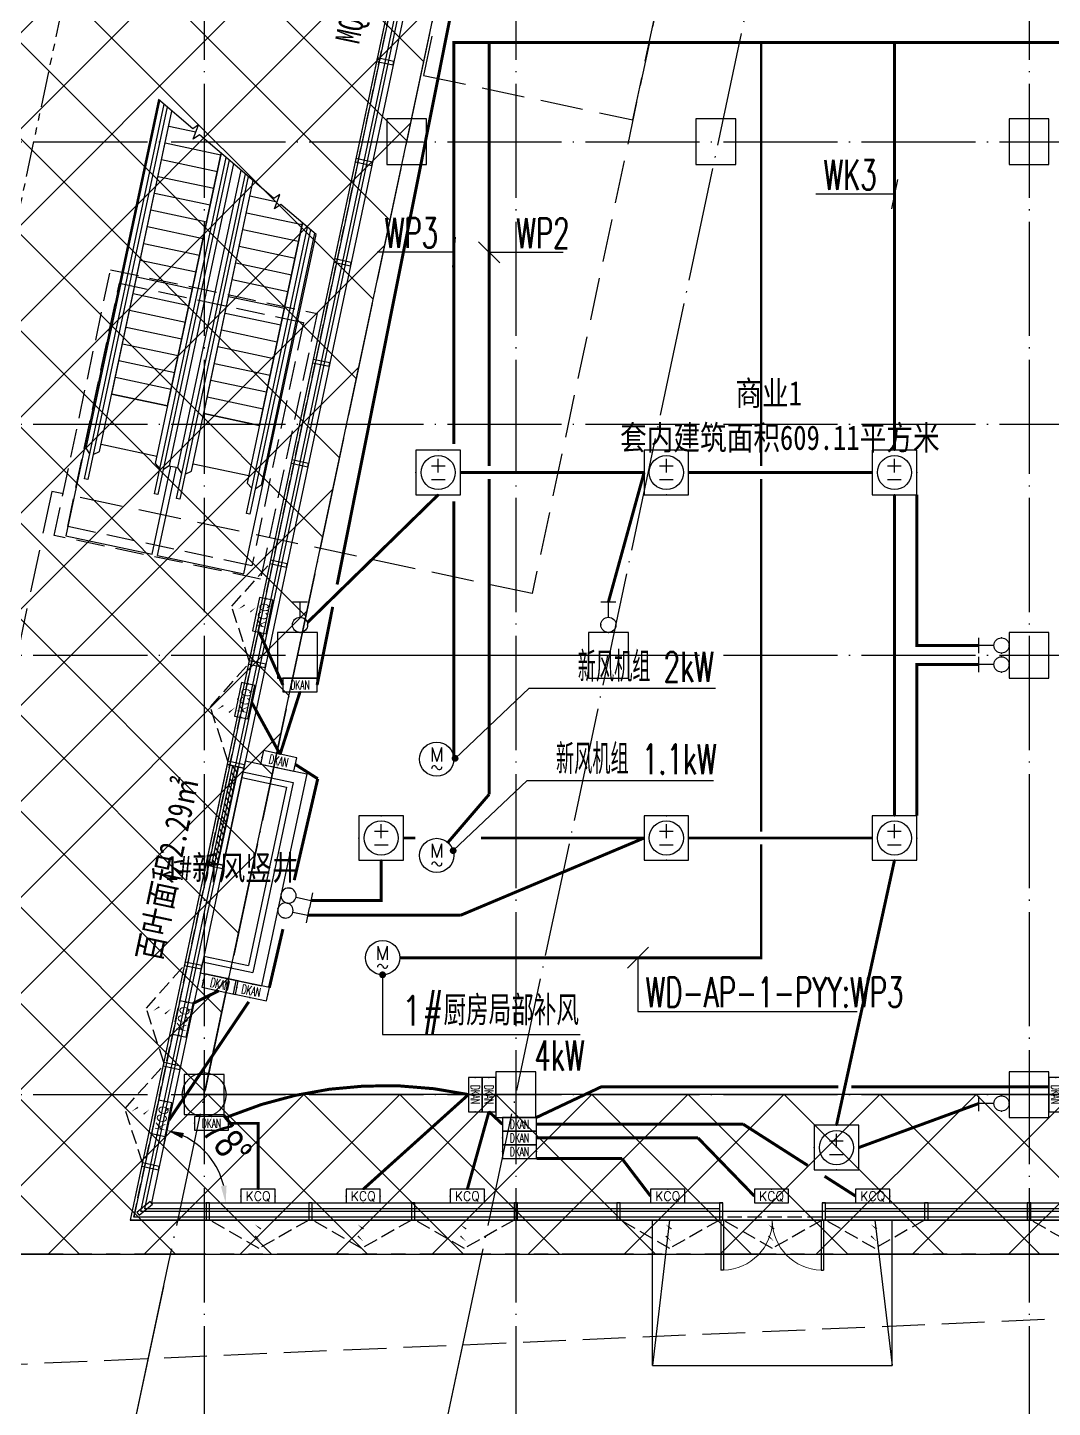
# Model space of a CAD drawing. Extents: x -233336 to 840473, y -28113 to 330904.
# Drawn here: x -3159 to 14810, y -5483 to 18702 of the extents above; entities that cross this region are included whole.
import ezdxf
from ezdxf.enums import TextEntityAlignment as Align
from ezdxf.xclip import XClip

# ---------------------------------------------------------------- set-up
doc = ezdxf.new("R2010")
doc.units = 0
doc.header["$LTSCALE"] = 1000
doc.header["$XCLIPFRAME"] = 2
for name, pattern in [('104-14# 核心筒$0$DOTE', [2.42, 2, -0.2, 0.02, -0.2]), ('14#楼幕墙$0$DASH', [0.35, 0.25, -0.1]), ('DASH', [0.35, 0.25, -0.1]), ('X-104 14#平面$0$$0$DASH', [0.35, 0.25, -0.1]), ('X-104 14#平面$0$109 3#平面$0$DASH', [0.35, 0.25, -0.1]), ('X-104 14#平面$0$DASH', [0.35, 0.25, -0.1]), ('X-104 14#平面$0$PHANTOM2', [1.25, 0.625, -0.125, 0.125, -0.125, 0.125, -0.125])]:
    doc.linetypes.add(name, pattern=pattern)
doc.layers.get('0').update_dxf_attribs({"linetype": 'CONTINUOUS'})
doc.layers.get('Defpoints').update_dxf_attribs({"linetype": 'CONTINUOUS'})
for name, color, linetype in [('104-14# 核心筒$0$01-标注_轴线坐标', 8, 'CONTINUOUS'), ('104-14# 核心筒$0$A_AXIS-轴线', 8, '104-14# 核心筒$0$DOTE'), ('104-14# 核心筒$0$A_STR-砼柱', 8, 'CONTINUOUS'), ('14#楼幕墙$0$A-C_玻璃幕墙', 8, 'CONTINUOUS'), ('14#楼幕墙$0$A-C_窗', 8, 'CONTINUOUS'), ('14#楼幕墙$0$A-C_门', 8, 'CONTINUOUS'), ('DIM-动力', 80, 'CONTINUOUS'), ('DIM-插座', 80, 'CONTINUOUS'), ('EQUIP-动力', 80, 'CONTINUOUS'), ('EQUIP-照明', 80, 'CONTINUOUS'), ('WIRE-动力', 50, 'CONTINUOUS'), ('WIRE-动力控制', 160, 'DASH'), ('WIRE-插座', 160, 'CONTINUOUS'), ('X-104 14#平面$0$01-标注_尺寸', 8, 'CONTINUOUS'), ('X-104 14#平面$0$02-TEXT_房间', 9, 'CONTINUOUS'), ('X-104 14#平面$0$02-TEXT_标注', 9, 'CONTINUOUS'), ('X-104 14#平面$0$02-TEXT_门窗', 9, 'CONTINUOUS'), ('X-104 14#平面$0$A-C_玻璃幕墙', 8, 'CONTINUOUS'), ('X-104 14#平面$0$A-C_窗', 8, 'CONTINUOUS'), ('X-104 14#平面$0$A-C_门', 8, 'CONTINUOUS'), ('X-104 14#平面$0$A-E_楼梯', 8, 'CONTINUOUS'), ('X-104 14#平面$0$A-O_屋面', 8, 'CONTINUOUS'), ('X-104 14#平面$0$A-SUR_保温', 8, 'CONTINUOUS'), ('X-104 14#平面$0$A-SUR_吊顶', 8, 'CONTINUOUS'), ('X-104 14#平面$0$A-TECH_结构', 8, 'CONTINUOUS'), ('X-104 14#平面$0$A_STR-砌块墙', 7, 'CONTINUOUS')]:
    doc.layers.add(name, color=color, linetype=linetype)
for name, color, linetype, plot in [('104-14# 核心筒$0$04-不打印_辅助线', 8, 'CONTINUOUS', False), ('14#楼幕墙$0$04-不打印_辅助线', 8, 'CONTINUOUS', False), ('X-104 14#平面$0$04-不打印_辅助线', 8, 'CONTINUOUS', False), ('X-104 14#平面$0$降板', 8, 'CONTINUOUS', False)]:
    doc.layers.add(name, color=color, linetype=linetype, plot=plot)
doc.layers.add('X-104 14#平面$0$000套内', color=8, linetype='CONTINUOUS', lineweight=30)
doc.styles.add('104-14# 核心筒$0$_TCH_DIM_T3', font='ros.shx', dxfattribs={"width": 0.705882, "bigfont": 'jd.shx'})
doc.styles.add('_TEL_DIM', font='ROMANS2', dxfattribs={"width": 0.8, "height": 3.5, "bigfont": 'HZDF2'})
doc.styles.get("Standard").update_dxf_attribs({"font": 'GBENOR', "bigfont": 'GBCBIG'})
doc.styles.add('X-104 14#平面$0$_TCH_DIM_T3', font='ros.shx', dxfattribs={"width": 0.8, "bigfont": 'jd.shx'})
doc.styles.add('X-104 14#平面$0$_TCH_SPACE', font='STXIHEI.TTF', dxfattribs={"width": 0.8, "height": 5})
doc.styles.add('X-104 14#平面$0$_TCH_WINDOW', font='STXIHEI.TTF', dxfattribs={"width": 0.75, "height": 3.5})
doc.styles.add('X-104 14#平面$0$Standard', font='STXIHEI.TTF', dxfattribs={"width": 0.8})
doc.dimstyles.new('104-14# 核心筒$0$_TCH_ARCH&&150', dxfattribs={"dimtxt": 446.25, "dimasz": 150, "dimexe": 375, "dimexo": 450, "dimgap": 189.375, "dimtad": 1, "dimdec": 0, "dimzin": 0, "dimdsep": 46, "dimtxsty": '104-14# 核心筒$0$_TCH_DIM_T3', "dimblk": '104-14# 核心筒$0$_ArchTick', "dimcen": 0.09, "dimclrt": 7, "dimazin": 2, "dimtfac": 1, "dimtdec": 0, "dimtix": 1, "dimtmove": 2, "dimatfit": 3, "dimfxl": 0, "dimtolj": 1, "dimtzin": 0, "dimarcsym": 0})
doc.dimstyles.new('X-104 14#平面$0$_TCH_ARROW&&150', dxfattribs={"dimtxt": 525, "dimasz": 300, "dimexe": 375, "dimexo": 450, "dimgap": 150, "dimtad": 1, "dimdec": 0, "dimzin": 0, "dimdsep": 46, "dimtxsty": 'X-104 14#平面$0$_TCH_DIM_T3', "dimcen": 0.09, "dimclrt": 7, "dimazin": 2, "dimtfac": 1, "dimtdec": 0, "dimtix": 1, "dimtmove": 2, "dimatfit": 3, "dimfxl": 0, "dimtolj": 1, "dimtzin": 0, "dimarcsym": 0})

# ---------------------------------------------------------------- blocks, each defined once
blk = doc.blocks.new('$equip$00001811')
blk.add_circle((0, 0), 0.5)
for centre, radius, start, end in [((-0.073, -0.273), 0.0768, 17.2272, 184.2164), ((0.073, -0.227), 0.0769, 197.2591, 5.1179)]:
    blk.add_arc(centre, radius, start, end)
at = {"color": 7, "style": '_TEL_DIM'}
blk.add_attdef('$TEXT$', text='', height=0.4, dxfattribs=at).set_placement((0.001, 0.137), align=Align.MIDDLE_CENTER)
at = {"color": 7, "style": '_TEL_DIM', "flags": 1}
blk.add_attdef('A', text='', height=0.00002, dxfattribs=at).set_placement((0, 0), align=Align.MIDDLE_CENTER)
blk = doc.blocks.new('14#楼幕墙$0$A$C7C287BDF')
at = {"layer": '14#楼幕墙$0$04-不打印_辅助线'}
for points in [[(0, -384), (0, 384)], [(384, 0), (-384, 0)]]:
    blk.add_lwpolyline(points, dxfattribs=at)
blk.add_circle((0, 0), 384, dxfattribs=at)
blk = doc.blocks.new('14#楼幕墙$0$A$C38D07553')
blk.add_lwpolyline([(-60, -300), (0, -300), (0, 0), (-60, 0)], close=True)
blk = doc.blocks.new('14#楼幕墙$0$A$C385D642F')
for p, rotation in [((2970, 19069), 77.99999999997866), ((2596, 17308), 77.99999999997866), ((2222, 15547), 77.99999999997866), ((1848, 13787), 77.99999999997866), ((1473, 12026), 77.99999999997866), ((1099, 10265), 77.99999999997866), ((725, 8505), 77.99999999997866), ((351, 6744), 77.99999999997866), ((-24, 4983), 77.99999999997866), ((-398, 3223), 77.99999999997866), ((-772, 1462), 77.99999999997866), ((-1146, -299), 77.99999999997866), ((-1241, -1165), 128.999999999999)]:
    blk.add_blockref('14#楼幕墙$0$A$C38D07553', p, dxfattribs=dict(rotation=rotation))
for p in [(30, -1000), (1830, -1000), (3630, -1000), (5430, -1000), (7230, -1000), (9030, -1000), (10830, -1000), (12630, -1000), (14430, -1000)]:
    blk.add_blockref('14#楼幕墙$0$A$C38D07553', p)
blk = doc.blocks.new('14#楼幕墙$0$A$C22714246')
at = {"linetype": '14#楼幕墙$0$DASH'}
blk.add_lwpolyline([(1740, 497), (870, 0), (0, 497)], dxfattribs=at)
at = {"layer": '14#楼幕墙$0$A-C_玻璃幕墙', "color": 1}
blk.add_lwpolyline([(899, 122, 0, 25, 0), (802, 217, 0, 0, 0), (900, 340, 25, 0, 0), (796, 422, 0, 0, 0)], format="xyseb", dxfattribs=at)
blk = doc.blocks.new('14#楼幕墙$0$$DorLib2D$00000002')
for p, q in [((-0.5, 0), (-0.5, 0.4875)), ((-0.475, 0.4875), (-0.5, 0.4875)), ((-0.475, 0), (-0.475, 0.4875)), ((0.475, 0), (0.475, 0.4875)), ((0.475, 0.4875), (0.5, 0.4875)), ((0.5, 0), (0.5, 0.4875)), ((-0.5, 0), (-0.475, 0)), ((0.5, 0), (0.475, 0))]:
    blk.add_line(p, q)
at = {"lineweight": 13}
for centre, start, end in [((-0.4875, 0), 0, 88.53072), ((0.4875, 0), 91.46928, 180)]:
    blk.add_arc(centre, 0.4875, start, end, dxfattribs=at)
blk = doc.blocks.new('14#楼幕墙')
at = {"layer": '14#楼幕墙$0$A-C_玻璃幕墙'}
for p, q in [((4762, 26600), (-1359, -2200)), ((4803, 26550), (-1297, -2150)), ((4924, 26400), (-1112, -2000)), ((5005, 26300), (-989, -1900)), ((-989, -1900), (9030, -1900)), ((10770, -1900), (45030, -1900)), ((8970, -2150), (-1297, -2150)), ((8970, -2000), (-1112, -2000)), ((19830, -2000), (10830, -2000)), ((19830, -2150), (10830, -2150)), ((108092, -2200), (-1359, -2200))]:
    blk.add_line(p, q, dxfattribs=at)
blk.add_blockref('14#楼幕墙$0$A$C7C287BDF', (-63, 0))
at = {"layer": '14#楼幕墙$0$04-不打印_辅助线'}
blk.add_blockref('14#楼幕墙$0$A$C22714246', (9030, -2697), dxfattribs=at)
at = {"layer": '14#楼幕墙$0$A-C_玻璃幕墙'}
blk.add_blockref('14#楼幕墙$0$A$C385D642F', (0, -900), dxfattribs=at)
at = {"layer": '14#楼幕墙$0$A-C_窗', "rotation": 257.9999999999978}
for p in [(601, 9410), (227, 7649), (-896, 2367), (-1270, 606)]:
    blk.add_blockref('14#楼幕墙$0$A$C22714246', p, dxfattribs=at)
at = {"layer": '14#楼幕墙$0$A-C_窗'}
for p in [(30, -2697), (1830, -2697), (3630, -2697), (7230, -2697), (10830, -2697), (14430, -2697)]:
    blk.add_blockref('14#楼幕墙$0$A$C22714246', p, dxfattribs=at)
at = {"layer": '14#楼幕墙$0$A-C_门', "xscale": -1800, "yscale": -1800, "zscale": 100}
blk.add_blockref('14#楼幕墙$0$$DorLib2D$00000002', (9899, -2200), dxfattribs=at)
blk = doc.blocks.new('104-14# 核心筒$0$A$C7C287BDF')
at = {"layer": '104-14# 核心筒$0$04-不打印_辅助线'}
for points in [[(0, -384), (0, 384)], [(384, 0), (-384, 0)]]:
    blk.add_lwpolyline(points, dxfattribs=at)
blk.add_circle((0, 0), 384, dxfattribs=at)
blk = doc.blocks.new('_FZHK')
blk.add_lwpolyline([(-0.5, -0.5), (0.5, -0.5), (0.5, 0.5), (-0.5, 0.5)], close=True)
blk = doc.blocks.new('104-14# 核心筒$0$_ArchTick')
at = {"color": 0, "linetype": 'ByBlock', "const_width": 0.4}
blk.add_lwpolyline([(-0.5, -0.5), (0.5, 0.5)], dxfattribs=at)
blk = doc.blocks.new('*D471')
at = {"layer": '104-14# 核心筒$0$01-标注_轴线坐标', "color": 0, "lineweight": -2}
for p, q in [((-777, -3362), (-1385, -6223)), ((4449, -4473), (3841, -7334)), ((-1307, -5856), (3919, -6967))]:
    blk.add_line(p, q, dxfattribs=at)
at = {"layer": 'Defpoints', "color": 0}
for p in [(-684, -2922), (4543, -4033), (3919, -6967)]:
    blk.add_point(p, dxfattribs=at)
at = {"layer": '104-14# 核心筒$0$01-标注_轴线坐标', "color": 0, "lineweight": -2, "xscale": 150, "yscale": 150, "zscale": 150}
for p, rotation in [((-1307, -5856), 167.9999999999998), ((3919, -6967), 347.9999999999998)]:
    blk.add_blockref('104-14# 核心筒$0$_ArchTick', p, dxfattribs=dict(at, rotation=rotation))
at = {"layer": '104-14# 核心筒$0$01-标注_轴线坐标', "color": 7, "insert": (1392, -6008), "char_height": 446.2, "attachment_point": 5, "rotation": 348, "style": '104-14# 核心筒$0$_TCH_DIM_T3'}
blk.add_mtext('\\A1;5343', dxfattribs=at)
blk = doc.blocks.new('*U61')
h = blk.add_hatch()
h.set_pattern_fill('ANSI31', color=256, scale=50)
h.set_pattern_definition([(45, (-56212.376, 120006.8), (-56.1266, 56.1266), [])])
h.paths.add_polyline_path([(-1740, 100), (0, 100), (0, 200), (-1740, 200)])
for points in [[(-1740, 0), (0, 0), (0, 300), (-1740, 300)], [(-1740, 100), (0, 100), (0, 200), (-1740, 200)]]:
    blk.add_lwpolyline(points, close=True)
blk = doc.blocks.new('X-104 14#平面$0$$DorLib2D$00000002')
for p, q in [((-0.5, 0), (-0.5, 0.4875)), ((-0.475, 0.4875), (-0.5, 0.4875)), ((-0.475, 0), (-0.475, 0.4875)), ((0.475, 0), (0.475, 0.4875)), ((0.475, 0.4875), (0.5, 0.4875)), ((0.5, 0), (0.5, 0.4875)), ((-0.5, 0), (-0.475, 0)), ((0.5, 0), (0.475, 0))]:
    blk.add_line(p, q)
at = {"lineweight": 13}
for centre, start, end in [((-0.4875, 0), 0, 88.53072), ((0.4875, 0), 91.46928, 180)]:
    blk.add_arc(centre, 0.4875, start, end, dxfattribs=at)
blk = doc.blocks.new('*D205')
at = {"layer": 'Defpoints', "color": 0}
for p in [(-867, -1328), (183, -1329), (-989, -1900), (-404, -1900)]:
    blk.add_point(p, dxfattribs=at)
at = {"layer": 'X-104 14#平面$0$01-标注_尺寸', "color": 0, "lineweight": -2}
for p, q in [((-773, -888), (-640, -259)), ((46, -1900), (689, -1900))]:
    blk.add_line(p, q, dxfattribs=at)
blk.add_arc((-989, -1900), 1303, 13.2208, 64.7794, dxfattribs=at)
at = {"layer": 'X-104 14#平面$0$01-标注_尺寸', "color": 0}
for points in [[(-449, -769), (-417, -674), (-718, -625)], [(330, -1596), (230, -1608), (314, -1900)]]:
    blk.add_solid(points, dxfattribs=at)
at = {"layer": 'X-104 14#平面$0$01-标注_尺寸', "color": 7, "insert": (345, -820), "char_height": 525, "attachment_point": 5, "rotation": 309.0001, "style": 'X-104 14#平面$0$_TCH_DIM_T3'}
blk.add_mtext('\\A1;78%%d', dxfattribs=at)
blk = doc.blocks.new('$equip$00001344')
for p, q in [((0.65, 0.65), (-0.65, 0.65)), ((-0.65, 0.65), (-0.65, -0.65)), ((0.65, -0.65), (0.65, 0.65)), ((-0.2, 0.2), (0.2, 0.2)), ((0, 0), (0, 0.4)), ((-0.2, -0.2), (0.2, -0.2)), ((-0.65, -0.65), (0.65, -0.65))]:
    blk.add_line(p, q)
blk.add_circle((0, 0), 0.5)
for p in [(0, 0.65), (-0.65, 0), (0.65, 0), (0, -0.65)]:
    blk.add_point(p)
at = {"flags": 9}
blk.add_attdef('A', (0, 0), '', height=0.00002, dxfattribs=at)
blk = doc.blocks.new('$equip$00002672')
for p, q in [((0.222, 0.889), (-0.222, 0.889)), ((0, 0.444), (0, 0.889))]:
    blk.add_line(p, q)
blk.add_circle((0, 0.222), 0.222)
for p in [(0, 0.889), (-0.222, 0.222), (0, 0), (0.222, 0.222)]:
    blk.add_point(p)
at = {"color": 7, "style": '_TEL_DIM', "flags": 1}
for tag in ['A', 'REMARK']:
    blk.add_attdef(tag, text='', height=0.00002, dxfattribs=at).set_placement((0, 0), align=Align.MIDDLE_CENTER)
blk = doc.blocks.new('$equip$00001816')
for p, q in [((0.75, 0.6), (-0.75, 0.6)), ((-0.75, 0.6), (-0.75, 0)), ((-0.75, 0), (0.75, 0)), ((0.75, 0), (0.75, 0.6))]:
    blk.add_line(p, q)
for p in [(-0.75, 0.3), (0, 0.6), (0, 0), (0.75, 0.3)]:
    blk.add_point(p)
at = {"color": 7, "style": '_TEL_DIM'}
blk.add_attdef('$TEXT$', text='', height=0.4, dxfattribs=at).set_placement((0, 0.3), align=Align.MIDDLE_CENTER)
at = {"color": 7, "style": '_TEL_DIM', "flags": 1}
blk.add_attdef('A', text='', height=0.00002, dxfattribs=at).set_placement((0, 0), align=Align.MIDDLE_CENTER)
blk = doc.blocks.new('104-14# 核心筒')
at = {"layer": '104-14# 核心筒$0$01-标注_轴线坐标'}
for p, q in [((-686.4, -2934.4), (-1933.9, -8803.3)), ((4542.8, -4032.6), (3336, -9710.2))]:
    blk.add_line(p, q, dxfattribs=at)
at = {"layer": '104-14# 核心筒$0$A_AXIS-轴线'}
for p, q in [((-62.7, 54018.4), (-62.7, -8545.1)), ((5400, 54018.4), (5400, -8545.1)), ((14400, 54018.4), (14400, -8545.1)), ((-24839, 16700), (120259.9, 16700)), ((-24839, 11750), (120259.9, 11750)), ((-24839, 7700), (120259.9, 7700)), ((-24839, 0), (68400, 0))]:
    blk.add_line(p, q, dxfattribs=at)
for points in [[(5400, 25700), (-686.4, -2934.4)], [(10862.7, 25700), (4542.8, -4032.6)]]:
    blk.add_lwpolyline(points, dxfattribs=at)
blk.add_blockref('104-14# 核心筒$0$A$C7C287BDF', (-62.7, 0))
at = {"layer": '104-14# 核心筒$0$A_STR-砼柱', "xscale": 700}
for p, yscale, zscale in [((3487, 16700), 800, 800), ((8908.9, 16700), 800, 800), ((14400, 16700), 800, 800), ((1574, 7700), 800, 800), ((7024.7, 7700), 800, 800), ((14400, 7700), 800, 800), ((-62.7, 0), 700, 700), ((5400.8, 0), 800, 800), ((14400, 0), 800, 800)]:
    blk.add_blockref('_FZHK', p, dxfattribs=dict(at, yscale=yscale, zscale=zscale))
at = {"layer": '104-14# 核心筒$0$01-标注_轴线坐标'}
dim = blk.add_aligned_dim(p1=(-683.7, -2921.7), p2=(4542.8, -4032.6), distance=-3000, text='5343', dimstyle='104-14# 核心筒$0$_TCH_ARCH&&150', dxfattribs=at)
dim.commit()
dim.dimension.update_dxf_attribs({"geometry": '*D471', "text_midpoint": (1391.6, -6008.1)})
blk = doc.blocks.new('X-104 14#平面')
at = {"layer": 'X-104 14#平面$0$降板'}
h = blk.add_hatch(dxfattribs=at)
h.set_pattern_fill('ANSI37', color=256, scale=750)
h.set_pattern_definition([(45, (0, 0), (-841.899, 841.899), []), (135, (0, 0), (-841.899, -841.899), [])])
h.paths.add_polyline_path([(83500, 40800), (86400, 48900), (86400, 51400), (77509.2, 51400), (58917.8, 35800), (-4608.4, 35800), (-12111.5, -2800), (112466, -2800), (116300, 1125.5), (116300, 11750), (115900, 11750), (107700, -0.1), (86400, 0), (77400, 799.9), (59400, 799.9), (50400, 0), (-62.7, 0), (5400, 25700), (68400, 25700)])
for points in [[(1574, 7700), (7036.7, 7700)], [(9030, -2200), (10770, -2200)]]:
    blk.add_lwpolyline(points)
at = {"layer": 'X-104 14#平面$0$000套内'}
blk.add_lwpolyline([(23450, -2050), (-1173.2, -2050), (4884.7, 26450), (23400, 26450), (23400, 14750), (22050, 14750), (22050, 10650), (23450, 10650)], close=True, dxfattribs=at)
at = {"layer": 'X-104 14#平面$0$A-C_玻璃幕墙'}
blk.add_lwpolyline([(-1359, -2200), (108091.7, -2200), (111291.5, 2370.2), (113380.4, 907.7), (115789.3, 4348.2), (113700.6, 5810.6), (116900.2, 10380.5), (116900.2, 38462.2), (99065.1, 43424.4), (96015.6, 32464.2), (85707.2, 35332.3), (87317.1, 41118.6), (83503.2, 42179.7), (66340.6, 26600), (4762.5, 26600)], close=True, dxfattribs=at)
at = {"layer": 'X-104 14#平面$0$A-E_楼梯'}
for p, q in [((-865.4, 17442), (-2491.2, 9792.9)), ((-2134.3, 11332.8), (-840.3, 17420.5)), ((-264.1, 16927.3), (-865.4, 17442)), ((-2161.6, 10790.7), (-765.9, 17356.9)), ((-714, 17312.4), (-2102.9, 10778.2)), ((-1897.4, 11268.9), (-628.4, 17239.1)), ((-1682.7, 12279.1), (-628.4, 17239.1)), ((-684.7, 16974.2), (-207, 16872.7)), ((-159.7, 16999), (-264.1, 16927.3)), ((-254.1, 16747.1), (-159.7, 16999)), ((-142.8, 16823.5), (-254.1, 16747.1)), ((473.6, 16295.8), (-142.8, 16823.5)), ((236.6, 16498.7), (-919.2, 11061)), ((-747, 16680.8), (231.1, 16472.9)), ((-704.5, 12071.2), (236.6, 16498.7)), ((-931.1, 10529.1), (322.2, 16425.4)), ((374.1, 16381), (-872.4, 10516.6)), ((-809.4, 16387.3), (168.7, 16179.4)), ((448.5, 16317.3), (-676.8, 11023)), ((560.1, 16221.8), (473.6, 16295.8)), ((1161.3, 15707.1), (560.1, 16221.8)), ((-871.8, 16093.9), (106.4, 15886)), ((-549.6, 10448), (659.5, 16136.6)), ((-522.3, 10990.2), (585.2, 16200.3)), ((711.4, 16092.2), (-490.9, 10435.6)), ((-285.4, 10926.3), (797.1, 16018.9)), ((-70.7, 11936.5), (797.1, 16018.9)), ((-934.2, 15800.4), (44, 15592.5)), ((740.2, 15751.3), (1217.4, 15649.8)), ((1265.8, 15778.7), (1161.3, 15707.1)), ((1171.3, 15526.9), (1265.8, 15778.7)), ((-996.5, 15507), (-18.4, 15299.1)), ((1282.6, 15603.2), (1171.3, 15526.9)), ((1899, 15075.6), (1282.6, 15603.2)), ((677.8, 15457.8), (1656, 15249.9)), ((1662, 15278.4), (692.8, 10718.4)), ((907.5, 11728.6), (1662, 15278.4)), ((-1058.9, 15213.6), (-80.8, 15005.6)), ((615.4, 15164.4), (1593.6, 14956.5)), ((634.9, 9128.4), (1899, 15075.6)), ((680.9, 10186.5), (1747.7, 15205.1)), ((1799.6, 15160.7), (739.6, 10174)), ((1873.9, 15097), (935.2, 10680.4)), ((-1121.3, 14920.1), (-143.1, 14712.2)), ((553.1, 14870.9), (1531.2, 14663)), ((-1183.7, 14626.7), (-205.5, 14418.8)), ((490.7, 14577.5), (1468.8, 14369.6)), ((-1246, 14333.2), (-267.9, 14125.3)), ((428.3, 14284), (1406.5, 14076.1)), ((-1308.4, 14039.8), (-330.3, 13831.9)), ((366, 13990.6), (1344.1, 13782.7)), ((-1370.8, 13746.3), (-392.6, 13538.4)), ((303.6, 13697.1), (1281.7, 13489.2)), ((-1433.2, 13452.9), (-455, 13245)), ((241.2, 13403.7), (1219.4, 13195.8)), ((-1495.5, 13159.4), (-517.4, 12951.5)), ((178.8, 13110.3), (1157, 12902.3)), ((-1557.9, 12866), (-579.8, 12658.1)), ((116.5, 12816.8), (1094.6, 12608.9)), ((-1620.3, 12572.6), (-642.1, 12364.6)), ((54.1, 12523.4), (1032.2, 12315.5)), ((-1682.7, 12279.1), (-704.5, 12071.2)), ((-704.5, 12071.2), (-1682.7, 12279.1)), ((-8.3, 12229.9), (969.9, 12022)), ((-70.7, 11936.5), (907.5, 11728.6)), ((907.5, 11728.6), (-70.7, 11936.5)), ((-1869.8, 11398.8), (-891.6, 11190.9)), ((-2068, 11230.8), (-2134.3, 11332.8)), ((-2009.3, 11218.4), (-1897.4, 11268.9)), ((-977.1, 9471.1), (-648.5, 11017)), ((-919.2, 11061), (-837.5, 10969.3)), ((-879.2, 9450.3), (-550.6, 10996.2)), ((-676.8, 11023), (-778.8, 10956.8)), ((-676.8, 11023), (-522.3, 10990.2)), ((-456, 10888.2), (-522.3, 10990.2)), ((-397.3, 10875.7), (-285.4, 10926.3)), ((-257.8, 11056.1), (720.4, 10848.2)), ((-2102.9, 10778.2), (-2161.6, 10790.7)), ((692.8, 10718.4), (774.5, 10626.6)), ((935.2, 10680.4), (833.2, 10614.2)), ((-872.4, 10516.6), (-931.1, 10529.1)), ((-490.9, 10435.6), (-549.6, 10448)), ((739.6, 10174), (680.9, 10186.5)), ((-2491.2, 9792.9), (-977.1, 9471.1)), ((-879.2, 9450.3), (634.9, 9128.4)), ((7799, -4750), (7799, -2200)), ((7799, -2200), (11999, -2200)), ((8099, -2200), (7799, -4750)), ((11699, -2200), (11999, -4750)), ((11999, -4750), (11999, -2200)), ((7799, -4750), (11999, -4750))]:
    blk.add_line(p, q, dxfattribs=at)
at = {"layer": 'X-104 14#平面$0$A-O_屋面', "linetype": 'X-104 14#平面$0$PHANTOM2', "ltscale": 2}
blk.add_lwpolyline([(116300, 1125.5), (112466, -2800), (-12111.5, -2800), (-10903.8, 3413.1), (-11202.5, 3471.2), (-4857, 36100), (58808.6, 36100), (74837.7, 49550), (86050, 49550), (86050, 51700), (92100, 51702), (92100, 55283.2), (94608.8, 59227.5), (95621.4, 58583.5), (95782.4, 58836.6), (99791.5, 56286.5), (107067.8, 54161.9), (111100, 54161.9), (111100, 52680), (116300, 52680)], close=True, dxfattribs=at)
at = {"layer": 'X-104 14#平面$0$A-SUR_保温'}
for p, q in [((596.2, 5556.5), (1378.9, 5390.1)), ((1378.9, 5390.1), (713.6, 2260.1)), ((-69.2, 2426.5), (713.6, 2260.1))]:
    blk.add_line(p, q, dxfattribs=at)
at = {"layer": 'X-104 14#平面$0$A-SUR_吊顶', "linetype": 'X-104 14#平面$0$PHANTOM2'}
blk.add_line((-2013.1, 21594.9), (-5227.2, 6473.9), dxfattribs=at)
at = {"layer": 'X-104 14#平面$0$A-SUR_吊顶', "linetype": 'X-104 14#平面$0$109 3#平面$0$DASH', "ltscale": 3}
for points in [[(109062.3, -4432.1), (119297.3, 10714.5), (117562.9, 11100.5), (120741.8, 38794.6), (99426.9, 44725), (92631.2, 20300), (86987.2, 20300), (86987.2, 21500), (8392.2, 21500), (5688.7, 8781.2), (-2733.6, 10571.4), (-6009.8, -4841.7), (40178.1, -2825.1), (39845.1, -4916.4), (83845.6, -2647.5)], [(8472.4, 21877.7), (4804.4, 22657.3), (3785.6, 17864.4), (7453.7, 17084.8)]]:
    blk.add_lwpolyline(points, close=True, dxfattribs=at)
at = {"layer": 'X-104 14#平面$0$A-TECH_结构', "linetype": 'X-104 14#平面$0$$0$DASH'}
blk.add_lwpolyline([(87207.3, 41097.2), (85610.8, 35359.1), (96063.8, 32450.8), (99099.8, 43362.9), (116850.2, 38424.2), (116850.2, 10396.2), (108065.7, -2149.5), (-1297.3, -2149.5), (4803.7, 26550), (66359.9, 26550), (83516.4, 42124.1)], close=True, dxfattribs=at)
at = {"layer": 'X-104 14#平面$0$A-TECH_结构', "linetype": 'X-104 14#平面$0$DASH', "ltscale": 2}
blk.add_lwpolyline([(926.2, 9032.5), (-2693, 9801.8), (-1703.3, 14457.7), (1915.8, 13688.5)], close=True, dxfattribs=at)
blk.add_lwpolyline([(1678.6, 13534.4), (772.1, 9269.7), (-2455.8, 9955.8), (-1549.3, 14220.5), (1678.6, 13534.4)], dxfattribs=at)
at = {"layer": 'X-104 14#平面$0$A_STR-砌块墙'}
for p, q in [((658.6, 5850), (617, 5654.3)), ((658.6, 5850), (1734.8, 5621.2)), ((617, 5654.3), (1497.6, 5467.1)), ((1734.8, 5621.2), (944.6, 1904.2)), ((1497.6, 5467.1), (790.6, 2141.5)), ((-89.9, 2328.6), (-131.5, 2133)), ((-89.9, 2328.6), (790.6, 2141.5)), ((-131.5, 2133), (944.6, 1904.2))]:
    blk.add_line(p, q, dxfattribs=at)
at = {"layer": 'X-104 14#平面$0$降板'}
blk.add_lwpolyline([(83500, 40800), (86400, 48900), (86400, 51400), (77509.2, 51400), (58917.8, 35800), (-4608.4, 35800), (-12111.5, -2800), (112466, -2800), (116300, 1125.5), (116300, 11750), (115900, 11750), (107700, -0.1), (86400, 0), (77400, 799.9), (59400, 799.9), (50400, 0), (-62.7, 0), (5400, 25700), (68400, 25700)], close=True, dxfattribs=at)
ref = blk.add_blockref('104-14# 核心筒', (0, 0))
XClip(ref).set_block_clipping_path([(-38664.3623821461, -25500), (139216.5485069363, 330900)])
blk.add_blockref('14#楼幕墙', (0, 0))
at = {"layer": 'X-104 14#平面$0$A-C_窗', "rotation": 77.99999999999496}
blk.add_blockref('*U61', (631.6, 5722.8), dxfattribs=at)
at = {"layer": 'X-104 14#平面$0$A-C_门', "xscale": 1800, "yscale": 1800, "zscale": 100, "rotation": 180}
blk.add_blockref('X-104 14#平面$0$$DorLib2D$00000002', (9899, -2200), dxfattribs=at)
at = {"layer": 'X-104 14#平面$0$02-TEXT_房间', "style": 'X-104 14#平面$0$_TCH_SPACE', "width": 0.8}
blk.add_text('商业1', height=428.14, dxfattribs=at).set_placement((9251.3, 12079))
at = {"layer": 'X-104 14#平面$0$02-TEXT_标注', "style": 'X-104 14#平面$0$Standard', "width": 0.8}
for s, height, p in [('套内建筑面积609.11平方米', 428.139, (7229.5, 11300.2)), ('1#新风竖井', 428.14, (-742.4, 3761.4))]:
    blk.add_text(s, height=height, dxfattribs=at).set_placement(p)
at = {"layer": 'X-104 14#平面$0$02-TEXT_门窗', "style": 'X-104 14#平面$0$_TCH_WINDOW', "width": 0.75}
blk.add_text('MQ-N01', height=428.14, rotation=78.0002, dxfattribs=at).set_placement((2650.4, 18397.6))
at = {"layer": 'X-104 14#平面$0$04-不打印_辅助线', "style": 'X-104 14#平面$0$Standard', "width": 0.8}
blk.add_text('百叶面积2.29㎡', height=428.14, rotation=78.00072, dxfattribs=at).set_placement((-834.7, 2307.9))
at = {"layer": 'X-104 14#平面$0$01-标注_尺寸'}
dim = blk.add_angular_dim_3p(base=(182.6, -1328.8), center=(-988.6, -1900), p1=(-403.9, -1900), p2=(-867, -1328.1), text='78%%d', dimstyle='X-104 14#平面$0$_TCH_ARROW&&150', dxfattribs=at)
dim.commit()
dim.dimension.update_dxf_attribs({"geometry": '*D205', "text_midpoint": (344.6, -820.4)})

msp = doc.modelspace()

# ---------------------------------------------------------------- linework, layer by layer
at = {"layer": 'DIM-动力'}
for p, q in [((4339.6, 15028), (4290.9, 14505.2)), ((5118.8, 14577.5), (4747.6, 14948.7)), ((7729.2, 2584.6), (7358, 2213.4))]:
    msp.add_line(p, q, dxfattribs=at)
at = {"layer": 'DIM-动力', "color": 80}
for p, q in [((4336.9, 5892.9), (5635.7, 7124.8)), ((4336.9, 5892.9), (5635.7, 7124.8)), ((5635.7, 7124.8), (8903.8, 7124.8)), ((4303.2, 4275.6), (5601.9, 5507.5)), ((4303.2, 4275.6), (5601.9, 5507.5)), ((5601.9, 5507.5), (8870, 5507.5)), ((3065.7, 2099), (3065.7, 1053.3)), ((3065.7, 1053.3), (6532.1, 1053.3))]:
    msp.add_line(p, q, dxfattribs=at)
at = {"layer": 'DIM-动力'}
for points in [[(3928.3, 14766.6), (2970.6, 14766.6)], [(4315.2, 14766.6), (3928.3, 14766.6)], [(4933.2, 14763.1), (5276.5, 14763.1)], [(5276.5, 14763.1), (6234.2, 14763.1)], [(7543.6, 2399), (7543.6, 1456.3)], [(7543.6, 1456.3), (11386.2, 1456.3)]]:
    msp.add_lwpolyline(points, dxfattribs=at)
at = {"layer": 'DIM-动力', "color": 80, "const_width": 60}
for points in [[(4315.2, 5872.3, 1), (4358.7, 5913.6, 1)], [(4315.2, 5872.3, 1), (4358.7, 5913.6, 1)], [(4281.4, 4255, 1), (4324.9, 4296.3, 1)], [(4281.4, 4255, 1), (4324.9, 4296.3, 1)], [(3065.7, 2129, 1), (3065.7, 2069, 1)]]:
    msp.add_lwpolyline(points, format="xyb", close=True, dxfattribs=at)
at = {"layer": 'DIM-插座', "color": 80}
msp.add_line((12094.3, 16040.9), (11987.3, 15526.9), dxfattribs=at)
for points in [[(11620.4, 15783.9), (10662.7, 15783.9)], [(12040.8, 15783.9), (11620.4, 15783.9)]]:
    msp.add_lwpolyline(points, dxfattribs=at)
at = {"layer": 'WIRE-动力', "color": 50}
for points, const_width in [([(4315.2, 11405.4), (4315.2, 18438.2), (12793.1, 18438.2)], 52.5), ([(4933.2, 18438.2), (4933.2, 11015.4)], 52.5), ([(9702.4, 18438.2), (9702.4, 11015.4)], 37.5), ([(12793.1, 18438.2), (22940, 18438.2)], 52.5), ([(4933.2, 10790.4), (4933.2, 5260.9)], 52.5), ([(9702.4, 10790.4), (9702.4, 4609.6)], 37.5), ([(4315.2, 5878.6), (4315.2, 10400.4)], 52.5), ([(4933.2, 5260.9), (4210.6, 4419)], 52.5)]:
    msp.add_lwpolyline(points, dxfattribs=dict(at, const_width=const_width))
msp.add_lwpolyline([(3365.7, 2399, 52.5, 52.5, 0), (9702.4, 2399, 37.5, 37.5, 0), (9702.4, 4384.6, 37.5, 37.5, 0)], format="xyseb", dxfattribs=at)
at = {"layer": 'WIRE-动力控制', "color": 160, "const_width": 52.5}
for points in [[(7024.7, 8633.3), (7650.8, 10902.9)], [(1745.6, 8271.7), (4040.8, 10512.9)], [(13516.7, 7872), (12430.8, 7872), (12430.8, 10512.9)], [(12430.8, 4887.1), (12430.8, 7539.2), (13516.7, 7539.2)], [(4434.6, 3143), (7650.8, 4497.1)], [(1808.6, 3403.8), (3040.8, 3403.8), (3040.8, 4107.1)], [(1753.2, 3143), (4434.6, 3143)], [(11413.5, -929), (13516.7, -157.3)]]:
    msp.add_lwpolyline(points, dxfattribs=at)
at = {"layer": 'WIRE-插座', "const_width": 52.5}
for points in [[(2268.7, 8939.7), (5400, 24648.8), (6343.2, 24648.8), (7420, 25084.2)], [(1917.9, 7180), (2190.8, 8549.3)], [(1268.1, 5965.8), (1617.9, 7060)], [(1928.3, 5535.8), (1536.6, 5786)], [(1516.3, 3757.6), (1928.3, 5535.8)], [(1080.2, 1875.4), (1317.6, 2900)], [(11056.1, 135.7), (6899.3, 135.7), (5766.2, -400)], [(14750, 135.7), (11286.4, 135.7)], [(5166.2, -520), (4930.8, -300)]]:
    msp.add_lwpolyline(points, dxfattribs=at)
at = {"layer": 'WIRE-插座', "color": 160, "const_width": 52.5}
for points in [[(12040.8, 11292.9), (12040.8, 18438.2)], [(4430.8, 10902.9), (7650.8, 10902.9)], [(8430.8, 10902.9), (11650.8, 10902.9)], [(12040.8, 10512.9), (12040.8, 4887.1)], [(904, 8102.8), (1317.9, 7180)], [(773.1, 6868.9), (1268.1, 5965.8)], [(3430.8, 4497.1), (3638.6, 4497.1)], [(4788.6, 4497.1), (7650.8, 4497.1)], [(8430.8, 4497.1), (11650.8, 4497.1)], [(11023.5, -539), (12040.8, 4107.1)], [(-257.4, 1596.1), (190.8, 1819.1)], [(-679.9, -447.7), (718, 1625.3)], [(2725.6, -1660), (2725.6, -1660), (4570.8, 0)], [(882.7, -1660), (882.7, -504.1), (366.2, -504.1)], [(4930.8, -300), (4550.9, -1660)], [(5766.2, -520), (9388.9, -520)], [(9388.9, -520), (10521, -1243.6)], [(5766.2, -760), (8595.3, -760)], [(9585.4, -1780), (8595.3, -760)], [(5766.2, -1120), (7261, -1120)], [(7764.4, -1780), (7261, -1120)], [(10814.9, -1431.5), (11360.2, -1780)]]:
    msp.add_lwpolyline(points, dxfattribs=at)
at = {"layer": 'WIRE-插座', "const_width": 52.5}
msp.add_lwpolyline([(4570.8, 0, 0.152304), (366.2, -384.1)], format="xyb", dxfattribs=at)

# ---------------------------------------------------------------- block references
msp.add_blockref('X-104 14#平面', (0, 0))
at = {"layer": 'EQUIP-动力', "color": 80, "xscale": 600, "yscale": 600, "zscale": 600}
for p in [(4040.8, 10902.9), (8040.8, 10902.9), (12040.8, 10902.9), (3040.8, 4497.1), (8040.8, 4497.1), (12040.8, 4497.1), (11023.5, -929)]:
    msp.add_blockref('$equip$00001344', p, dxfattribs=at)
at = {"layer": 'EQUIP-动力', "color": 80, "xscale": 400, "yscale": 400, "zscale": 400, "rotation": 78.30217086171652}
for p in [(1082.3, 8372.3), (764.9, 6879), (-318.2, 1302.4), (-688.5, -439.9)]:
    msp.add_blockref('$equip$00001816', p, dxfattribs=at).add_auto_attribs({'$TEXT$': 'KCQ'})
at = {"layer": 'EQUIP-动力', "color": 80}
ref = msp.add_blockref('$equip$00001816', (1617.9, 7060), dxfattribs=dict(at, xscale=400, yscale=400, zscale=400))
ref.add_attrib('$TEXT$', 'DKAN', dxfattribs={"layer": '0', "color": 7, "height": 160, "style": '_TEL_DIM', "width": 0.6}).set_placement((1617.9, 7180), align=Align.MIDDLE_CENTER)
for name, p, xscale, yscale, zscale, values in [('$equip$00001811', (4015.2, 5878.6), 600, 600, 600, {'$TEXT$': 'M'}), ('$equip$00001811', (4015.2, 4191.4), 600, 600, 600, {'$TEXT$': 'M'}), ('$equip$00001811', (3065.7, 2399), 600, 600, 600, {'$TEXT$': 'M'}), ('$equip$00001816', (882.7, -1900), 400, 400, 400, {'$TEXT$': 'KCQ'}), ('$equip$00001816', (2725.6, -1900), 400, 400, 400, {'$TEXT$': 'KCQ'}), ('$equip$00001816', (4550.9, -1900), 400, 400, 400, {'$TEXT$': 'KCQ'}), ('$equip$00001816', (8064.4, -1900), 400, 400, 400, {'$TEXT$': 'KCQ'}), ('$equip$00001816', (9885.4, -1900), 400, 400, 400, {'$TEXT$': 'KCQ'}), ('$equip$00001816', (11660.2, -1900), 400, 400, 400, {'$TEXT$': 'KCQ'})]:
    msp.add_blockref(name, p, dxfattribs=dict(at, xscale=xscale, yscale=yscale, zscale=zscale)).add_auto_attribs(values)
ref = msp.add_blockref('$equip$00001816', (1218.2, 5731), dxfattribs=dict(at, xscale=400, yscale=400, zscale=400, rotation=347.9985853072582))
ref.add_attrib('$TEXT$', 'DKAN', dxfattribs={"layer": '0', "color": 7, "height": 160, "rotation": 347.99859, "style": '_TEL_DIM', "width": 0.6}).set_placement((1243.1, 5848.4), align=Align.MIDDLE_CENTER)
ref = msp.add_blockref('$equip$00001816', (190.8, 1819.1), dxfattribs=dict(at, xscale=400, yscale=400, zscale=400, rotation=347.9985853072582))
ref.add_attrib('$TEXT$', 'DKAN', dxfattribs={"layer": '0', "color": 7, "height": 160, "rotation": 347.99859, "style": '_TEL_DIM', "width": 0.6}).set_placement((215.8, 1936.5), align=Align.MIDDLE_CENTER)
ref = msp.add_blockref('$equip$00001816', (736.9, 1703), dxfattribs=dict(at, xscale=400, yscale=400, zscale=400, rotation=347.9985853072582))
ref.add_attrib('$TEXT$', 'DKAN', dxfattribs={"layer": '0', "color": 7, "height": 160, "rotation": 347.99859, "style": '_TEL_DIM', "width": 0.6}).set_placement((761.8, 1820.4), align=Align.MIDDLE_CENTER)
ref = msp.add_blockref('$equip$00001816', (4570.8, 0), dxfattribs=dict(at, xscale=400, yscale=400, zscale=400, rotation=270))
ref.add_attrib('$TEXT$', 'DKAN', dxfattribs={"layer": '0', "color": 7, "height": 160, "rotation": 270, "style": '_TEL_DIM', "width": 0.6}).set_placement((4690.8, 0), align=Align.MIDDLE_CENTER)
ref = msp.add_blockref('$equip$00001816', (4810.8, 0), dxfattribs=dict(at, xscale=400, yscale=400, zscale=400, rotation=270))
ref.add_attrib('$TEXT$', 'DKAN', dxfattribs={"layer": '0', "color": 7, "height": 160, "rotation": 270, "style": '_TEL_DIM', "width": 0.6}).set_placement((4930.8, 0), align=Align.MIDDLE_CENTER)
ref = msp.add_blockref('$equip$00001816', (14750, 0), dxfattribs=dict(at, xscale=400, yscale=400, zscale=400, rotation=270))
ref.add_attrib('$TEXT$', 'DKAN', dxfattribs={"layer": '0', "color": 7, "height": 160, "rotation": 270, "style": '_TEL_DIM', "width": 0.6}).set_placement((14870, 0), align=Align.MIDDLE_CENTER)
ref = msp.add_blockref('$equip$00001816', (66.2, -624.1), dxfattribs=dict(at, xscale=400, yscale=400, zscale=400))
ref.add_attrib('$TEXT$', 'DKAN', dxfattribs={"layer": '0', "color": 7, "height": 160, "style": '_TEL_DIM', "width": 0.6}).set_placement((66.2, -504.1), align=Align.MIDDLE_CENTER)
ref = msp.add_blockref('$equip$00001816', (5466.2, -640), dxfattribs=dict(at, xscale=400, yscale=400, zscale=400))
ref.add_attrib('$TEXT$', 'DKAN', dxfattribs={"layer": '0', "color": 7, "height": 160, "style": '_TEL_DIM', "width": 0.6}).set_placement((5466.2, -520), align=Align.MIDDLE_CENTER)
ref = msp.add_blockref('$equip$00001816', (5466.2, -880), dxfattribs=dict(at, xscale=400, yscale=400, zscale=400))
ref.add_attrib('$TEXT$', 'DKAN', dxfattribs={"layer": '0', "color": 7, "height": 160, "style": '_TEL_DIM', "width": 0.6}).set_placement((5466.2, -760), align=Align.MIDDLE_CENTER)
ref = msp.add_blockref('$equip$00001816', (5466.2, -1120), dxfattribs=dict(at, xscale=400, yscale=400, zscale=400))
ref.add_attrib('$TEXT$', 'DKAN', dxfattribs={"layer": '0', "color": 7, "height": 160, "style": '_TEL_DIM', "width": 0.6}).set_placement((5466.2, -1000), align=Align.MIDDLE_CENTER)
at = {"layer": 'EQUIP-照明', "color": 80, "xscale": 600, "yscale": 600, "zscale": 600}
for p in [(1617.9, 8100), (7024.7, 8100)]:
    msp.add_blockref('$equip$00002672', p, dxfattribs=at)
at = {"layer": 'EQUIP-照明', "color": 80, "yscale": 600, "zscale": 600}
for p, xscale, rotation in [((14050, 7872), 600, 90), ((14050, 7539.2), 600, 90), ((1287, 3514.7), -600, 257.9985853072582), ((1231.5, 3253.9), -600, 257.9985853072582), ((14050, -157.3), 600, 90)]:
    msp.add_blockref('$equip$00002672', p, dxfattribs=dict(at, xscale=xscale, rotation=rotation))

# ---------------------------------------------------------------- texts
at = {"layer": 'DIM-动力', "color": 7, "style": '_TEL_DIM'}
for s, height, width, p in [('WP3', 525, 0.64, (3101.9, 14841.6)), ('WP2', 525, 0.64, (5407.7, 14838.1)), ('新风机组 2kW', 525, 0.64, (6486, 7234)), ('新风机组 1.1kW', 525, 0.64, (6104.7, 5616.7)), ('WD-AP-1-PYY:WP3', 525, 0.64, (7674.8, 1531.3)), ('1#厨房局部补风', 520.87, 0.8, (3401.3, 1212.2)), ('4kW', 525, 0.64, (5725.7, 423.3))]:
    msp.add_text(s, height=height, dxfattribs=dict(at, width=width)).set_placement(p)
at = {"layer": 'DIM-插座', "color": 7, "style": '_TEL_DIM', "width": 0.64}
msp.add_text('WK3', height=525, dxfattribs=at).set_placement((10794, 15858.9))

doc.saveas('drawing.dxf')
